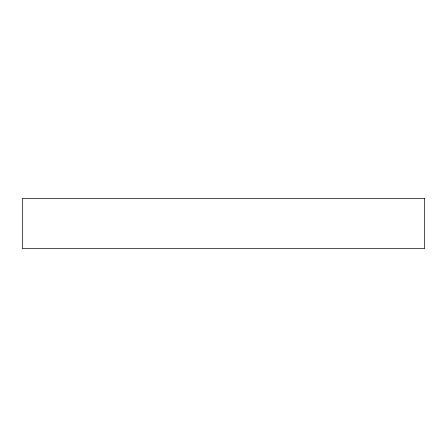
<?xml version="1.0" encoding="UTF-8"?>
<svg xmlns="http://www.w3.org/2000/svg" width="447" height="447" viewBox="0 0 447 447"><rect width="100%" height="100%" fill="white"/><g stroke="black" fill="none" stroke-linecap="round" stroke-linejoin="round"><path stroke-width="0.67" d="M424.65 198.356L22.35 198.356L22.35 248.644L424.65 248.644L424.65 198.356"/></g></svg>
